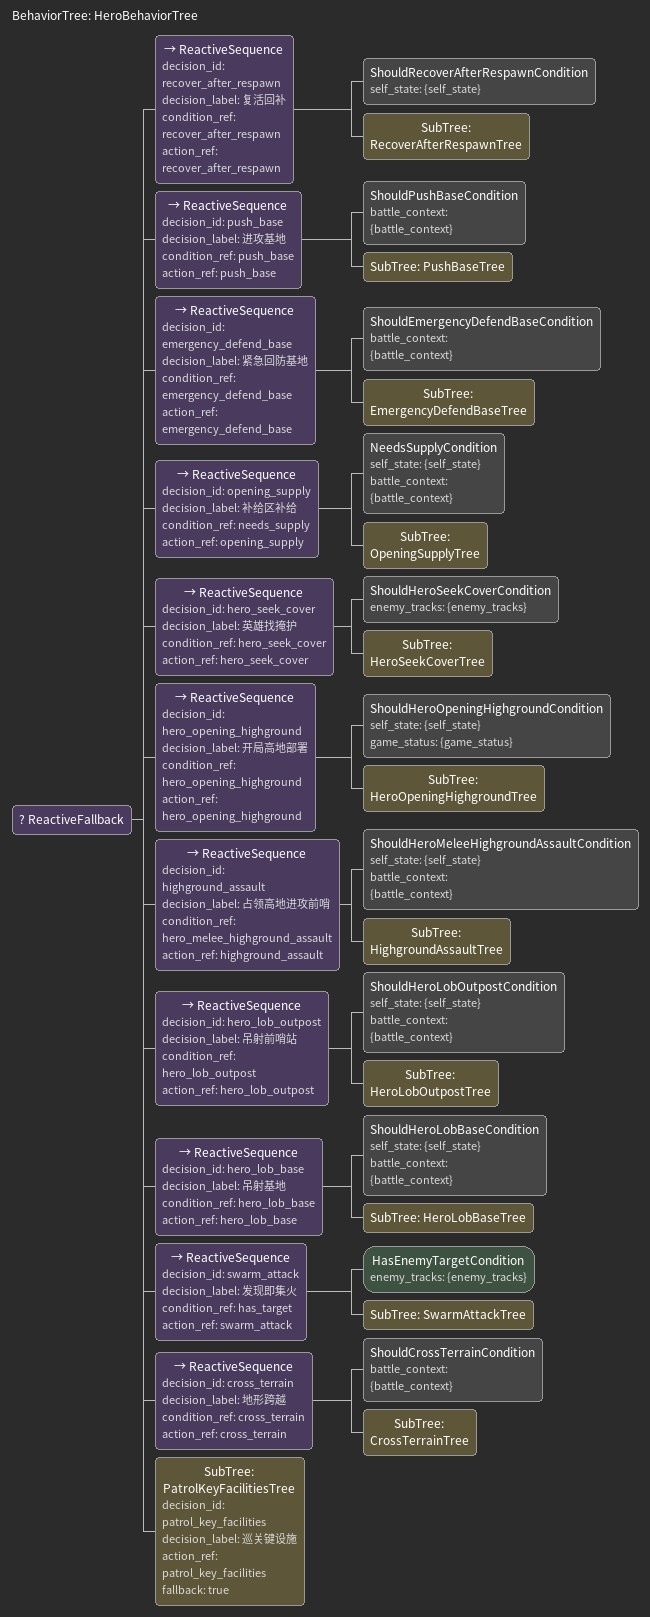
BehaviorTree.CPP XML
<?xml version="1.0" encoding="UTF-8"?>
<root BTCPP_format="4" main_tree_to_execute="HeroBehaviorTree">
  <BehaviorTree ID="HeroBehaviorTree">
    <ReactiveFallback>
      <ReactiveSequence decision_id="recover_after_respawn" decision_label="复活回补" condition_ref="recover_after_respawn" action_ref="recover_after_respawn">
        <ShouldRecoverAfterRespawnCondition self_state="{self_state}"/>
        <SubTree ID="RecoverAfterRespawnTree"/>
      </ReactiveSequence>
      <ReactiveSequence decision_id="push_base" decision_label="进攻基地" condition_ref="push_base" action_ref="push_base">
        <ShouldPushBaseCondition battle_context="{battle_context}"/>
        <SubTree ID="PushBaseTree"/>
      </ReactiveSequence>
      <ReactiveSequence decision_id="emergency_defend_base" decision_label="紧急回防基地" condition_ref="emergency_defend_base" action_ref="emergency_defend_base">
        <ShouldEmergencyDefendBaseCondition battle_context="{battle_context}"/>
        <SubTree ID="EmergencyDefendBaseTree"/>
      </ReactiveSequence>
      <ReactiveSequence decision_id="opening_supply" decision_label="补给区补给" condition_ref="needs_supply" action_ref="opening_supply">
        <NeedsSupplyCondition self_state="{self_state}" battle_context="{battle_context}"/>
        <SubTree ID="OpeningSupplyTree"/>
      </ReactiveSequence>
      <ReactiveSequence decision_id="hero_seek_cover" decision_label="英雄找掩护" condition_ref="hero_seek_cover" action_ref="hero_seek_cover">
        <ShouldHeroSeekCoverCondition enemy_tracks="{enemy_tracks}"/>
        <SubTree ID="HeroSeekCoverTree"/>
      </ReactiveSequence>
      <ReactiveSequence decision_id="hero_opening_highground" decision_label="开局高地部署" condition_ref="hero_opening_highground" action_ref="hero_opening_highground">
        <ShouldHeroOpeningHighgroundCondition self_state="{self_state}" game_status="{game_status}"/>
        <SubTree ID="HeroOpeningHighgroundTree"/>
      </ReactiveSequence>
      <ReactiveSequence decision_id="highground_assault" decision_label="占领高地进攻前哨" condition_ref="hero_melee_highground_assault" action_ref="highground_assault">
        <ShouldHeroMeleeHighgroundAssaultCondition self_state="{self_state}" battle_context="{battle_context}"/>
        <SubTree ID="HighgroundAssaultTree"/>
      </ReactiveSequence>
      <ReactiveSequence decision_id="hero_lob_outpost" decision_label="吊射前哨站" condition_ref="hero_lob_outpost" action_ref="hero_lob_outpost">
        <ShouldHeroLobOutpostCondition self_state="{self_state}" battle_context="{battle_context}"/>
        <SubTree ID="HeroLobOutpostTree"/>
      </ReactiveSequence>
      <ReactiveSequence decision_id="hero_lob_base" decision_label="吊射基地" condition_ref="hero_lob_base" action_ref="hero_lob_base">
        <ShouldHeroLobBaseCondition self_state="{self_state}" battle_context="{battle_context}"/>
        <SubTree ID="HeroLobBaseTree"/>
      </ReactiveSequence>
      <ReactiveSequence decision_id="swarm_attack" decision_label="发现即集火" condition_ref="has_target" action_ref="swarm_attack">
        <HasEnemyTargetCondition enemy_tracks="{enemy_tracks}"/>
        <SubTree ID="SwarmAttackTree"/>
      </ReactiveSequence>
      <ReactiveSequence decision_id="cross_terrain" decision_label="地形跨越" condition_ref="cross_terrain" action_ref="cross_terrain">
        <ShouldCrossTerrainCondition battle_context="{battle_context}"/>
        <SubTree ID="CrossTerrainTree"/>
      </ReactiveSequence>
      <SubTree ID="PatrolKeyFacilitiesTree" decision_id="patrol_key_facilities" decision_label="巡关键设施" action_ref="patrol_key_facilities" fallback="true"/>
    </ReactiveFallback>
  </BehaviorTree>
</root>
